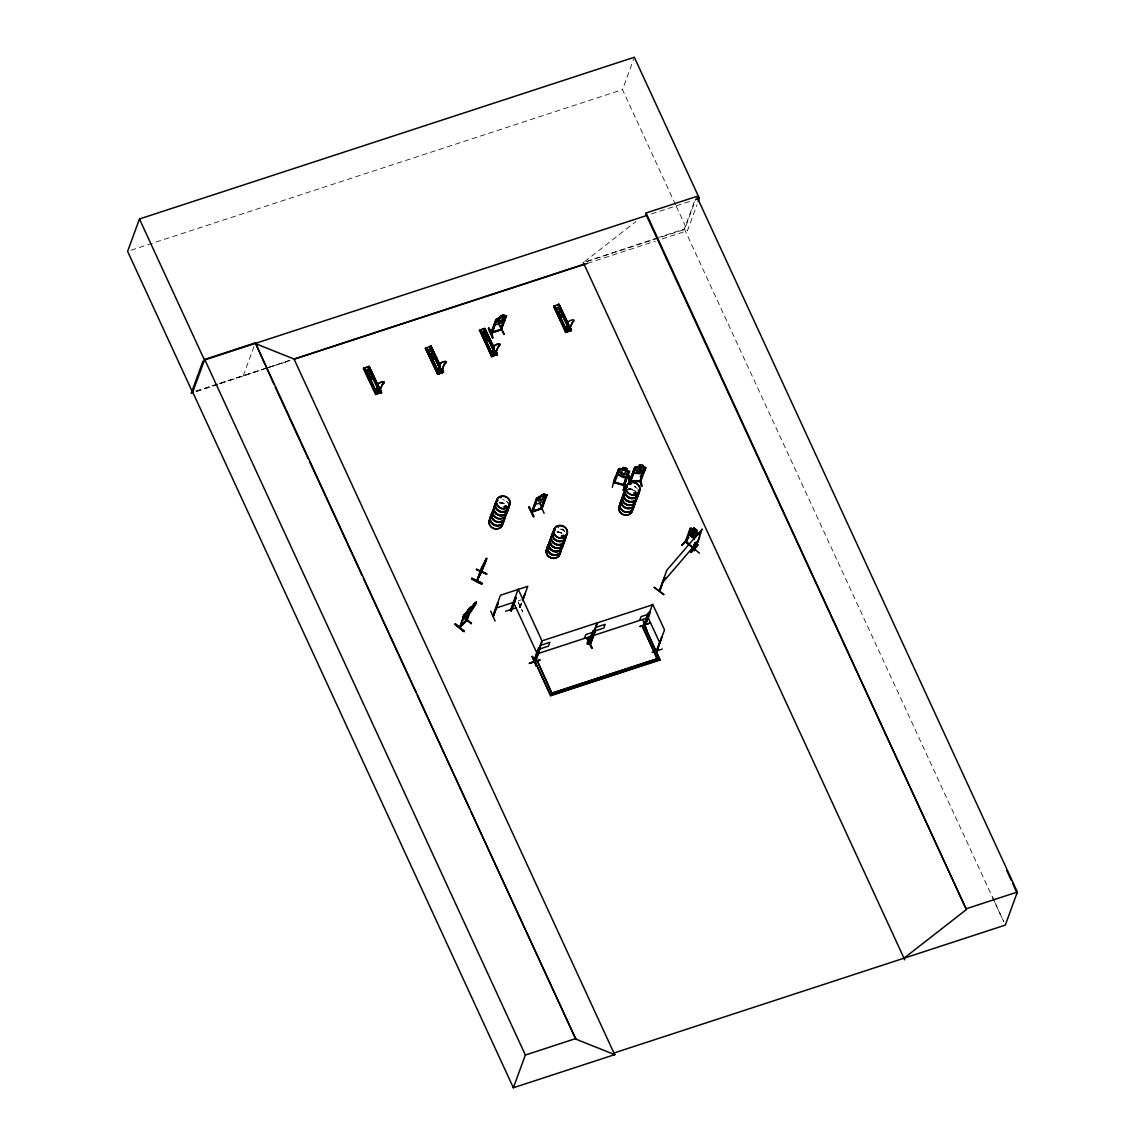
<?xml version="1.0" encoding="UTF-8"?>
<svg xmlns="http://www.w3.org/2000/svg" width="1145" height="1145" viewBox="0 0 1145 1145"><rect width="100%" height="100%" fill="white"/><g stroke="black" fill="none" stroke-linecap="round" stroke-linejoin="round"><path stroke-width="0.75" stroke-dasharray="5 3.75" d="M243.27 375.846L255.12 343.471M675.536 204.726L622.479 89.625L633.729 58.867M518.07 602.442L522.836 611.988L518.341 602.342M521.032 603.673L519.658 607.279L520.388 607.422M521.49 603.515L519.859 607.666L520.345 606.635M521.648 603.859L519.873 607.609M694.357 201.62L684.381 228.914L659.119 237.33M994.089 900.771L684.638 229.487L696.131 198.085M662.068 238.976L687.487 230.675L696.976 204.769M584.723 261.518L636.033 221.5M196.353 391.59L267.086 368.003M268.774 367.445L288.984 360.704M657.43 237.888L585.009 262.033L684.638 229.487M130.988 250.254L622.479 89.625M651.448 213.943L692.739 200.447M196.096 391.032L218.051 383.861M219.74 383.303L267.014 367.86M268.703 367.302L292.347 359.573M195.995 391.304L217.951 384.133M219.64 383.575L263.622 369.205M265.311 368.647L289.055 360.89M587.457 263.364L655.283 241.194M518.227 600.824L521.447 599.765M629.478 488.972L627.689 489.33A7.156 6.369 20.1 0 1 636.047 491.806M507.621 501.839L508.566 503.342M676.28 206.358L687.487 230.675M994.833 902.389L1003.807 921.854L991.427 894.817M499.735 502.626A7.156 6.369 20.1 0 1 503.371 503.256M499.821 502.512A7.056 6.283 20.1 0 1 505.002 504.043M502.741 499.635A7.056 6.283 20.1 0 1 504.501 500.15M506.09 501.066A7.056 6.283 20.1 0 1 508.337 503.8M499.664 502.812A7.156 6.369 20.1 0 1 503.299 503.442M499.606 503.113A7.042 6.269 20.1 0 1 503.185 503.743M627.818 489.216A7.042 6.269 20.1 0 1 636.033 491.649M634.23 486.525A7.042 6.269 20.1 0 1 637.135 488.672M634.359 486.224A7.156 6.369 20.1 0 1 635.962 487.155M627.632 489.502A7.156 6.369 20.1 0 1 634.659 490.718M629.349 489.473A7.042 6.269 20.1 0 1 634.516 491.005M562.023 528.947A7.042 6.269 20.1 0 1 563.612 529.863M557.042 532.01A7.156 6.369 20.1 0 1 562.295 533.57M557.143 531.91A7.042 6.269 20.1 0 1 563.612 534.686M560.048 529.033A7.042 6.269 20.1 0 1 565.63 533.198M561.923 529.248A7.156 6.369 20.1 0 1 564.857 531.437M556.985 532.196A7.156 6.369 20.1 0 1 562.224 533.756"/><path stroke-width="1.5" d="M510.498 609.927L511.357 610.886L516.051 597.833L510.999 611.001L511.028 609.34M534.357 660.966L537.821 650.703M590.333 643.104C592.981 640.67 580.93 650.875 591.335 635.418M589.775 643.261L590.806 642.917L594.971 631.525M589.947 642.789L591.078 642.417M644.85 625.27L643.519 625.642L644.664 624.798L643.576 625.585L644.778 625.757M378.852 391.433L379.253 392.334L378.623 391.433M378.766 392.306C377.048 391.161 379.639 389.715 378.294 391.046M440.195 370.608C441.698 369.348 440.238 372.239 441.584 371.681M441.641 371.667L440.682 371.724M494.626 353.347L494.511 352.517M494.54 354.148C495.255 355.623 494.54 351.987 494.168 353.175M503.771 314.846L503.185 316.449L504.716 316.535L503.628 319.498L501.481 321.33L498.347 322.36L497.13 321.63L498.218 318.653L499.95 317.451L496.386 319.126L491.119 333.095C499.02 330.561 499.206 331.062 501.281 328.973M545.678 496.057L546.437 495.427L545.521 495.728L540.884 509.081L543.746 500.58M568.636 328.357L567.934 328.701M569.222 329.445C568.507 330.991 569.566 330.261 569.809 329.216M569.366 330.003L568.75 328.93M569.437 329.846L568.75 330.232M652.02 652.378L662.254 649.072M480.528 571.97L484.106 565.072M685.225 541.857L690.292 528.017L693.555 529.734M686.499 541.628C684.839 543.202 687.759 541.628 685.64 541.07M692.968 547.882L695.087 542.773M694.199 548.326L685.411 541.485M696.475 541.771L693.97 548.584L693.455 547.067M659.663 591.192L664.558 577.352L659.534 591.335L660.407 590.033L659.42 590.419M699.752 537.077L694.471 550.473M694.414 550.731L695.258 549.471M476.735 580.816L481.229 572.071M481.888 571.756L481.286 572.786M612.317 487.255L614.937 477.236M614.75 482.889L614.035 481.744M617.842 474.917C614.836 470.738 622.909 479.698 626.129 477.293L627.961 475.948L626.057 477.222M614.593 482.875L619.459 469.564M618.887 468.835L622.68 469.192M622.579 469.106L620.676 469.335L619.588 472.312L620.905 474.087L624.24 475.018L626.501 474.245L627.589 471.268L625.986 470.237L626.601 468.534M623.166 467.518L626.716 468.62L623.166 467.518L622.565 469.221L623.266 467.604M626.129 470.223L626.744 468.52M626.129 477.293L617.871 474.817M623.209 490.303L625.828 480.285L623.367 490.318M628.061 472.341L629.135 472.27L628.061 472.341L623.41 485.423L626.372 476.85M626.014 470.123L628.448 470.867L620.118 468.534M628.462 470.752L629.492 471.783L628.405 470.795M492.193 353.977L493.681 347.765A3.764 1.274 -25.4 0 1 494.511 345.475A3.764 1.274 -25.4 0 1 499.32 343.844A3.764 1.274 -25.4 0 1 498.49 346.133L495.499 352.617M465.972 620.833L466.988 620.547L472.069 606.521M460.233 626.329C458.587 629.707 466.802 617.67 466.902 620.576M566.202 329.774L567.791 323.777A3.764 1.274 -25.4 0 1 568.621 321.487A3.764 1.274 -25.4 0 1 573.43 319.856A3.764 1.274 -25.4 0 1 572.6 322.146L569.609 328.629L566.202 329.774L567.691 323.577M372.626 378.365L372.239 376.877M486.196 340.394L486.224 339.392M501.009 497.388C500.165 498.003 501.839 497.946 500.751 497.03M504.315 506.662L505.102 508.079L506.247 507.235M504.587 506.648L505.145 507.722M506.033 507.078L505.317 507.722L506.033 506.906M561.751 535.846L561.465 536.576M561.866 536.39L562.009 536.848M563.34 536.289L562.639 537.119L561.837 536.203M563.555 536.619L562.968 537.434M630.079 483.662L630.938 483.519L630.051 483.92M630.051 483.791L630.666 484.507L630.68 483.705M634.502 493.652L635.776 493.438M635.904 493.109L635.833 494.11M535.588 661.409L540.24 647.984L539.309 648.299L534.615 661.61L535.774 660.422M535.932 660.765L535.03 661.123M588.315 643.69L589.56 643.247M589.374 643.762L588.602 644.034M644.649 625.327L652.65 604.174L664.515 629.907L656.758 650.718M491.362 333.08L492.436 332.25M501.267 329.774L506.476 315.82L503.356 316.464M501.539 329.273L491.076 332.723L492.107 332.379M546.437 495.427L541.928 508.766L531.724 512.015L536.404 498.705L537.334 498.404L532.683 511.815L532.869 510.842M542.014 508.28L531.867 512.015L537.077 498.032L544.49 493.695L543.832 495.484L545.321 495.456L544.233 498.433L538.937 501.281L537.721 500.551L538.808 497.588L540.554 496.386M698.164 201.534L699.337 198.285L634.33 57.25L139.447 218.981L127.61 251.37L192.618 392.406L204.697 359.43L255.349 342.87L575.778 1039.087L614.693 1054.645L614.006 1052.985L1005.296 925.103L1017.39 892.041L696.732 196.425L646.081 212.984L645.737 213.929L966.394 909.545L903.992 958.208M202.951 361.19L191.201 393.308L192.99 392.706M273.812 384.004L255.349 342.87M368.075 366.887L369.191 366.5L381.514 392.563L368.933 366.3L363.781 368.189L376.39 394.338L375.66 394.567L363.308 368.518L363.838 368.032L376.433 394.309L377.378 394.009M365.098 370.665L370.136 369.105M376.576 393.909L381.543 392.549M378.365 391.805L377.95 393.451L379.925 391.275L378.365 391.805L380.025 391.504L379.496 392.764M380.269 388.999L374.873 391.576L380.269 388.999L381.128 392.606L379.682 389.543M380.884 392.463L381.528 391.647M427.157 350.384L432.195 348.824M427.987 352.145L433.025 350.585M426.384 347.908L427.142 347.651L425.754 348.023L438.449 374.057L437.748 374.286L425.367 348.237L431.007 346.019L430.134 346.606M430.348 357.14L435.386 355.58M437.39 370.994L439.48 370.422M438.635 373.628L438.878 372.955L437.719 374.286L425.439 348.237M440.424 371.524L440.009 373.17L441.984 370.994L440.424 371.524L442.084 371.223L441.569 372.64M441.355 369.477L442.872 372.526L443.587 371.366L442.342 368.719L442.943 372.168L441.698 369.534M495.542 351.672L497.417 354.678L491.548 356.696L479.712 330.161L484.807 328.429L494.382 348.595M484.807 328.429L493.753 347.035M483.047 337.202L488.085 335.642M492.765 337.889C492.379 330.132 483.147 320.156 492.693 337.932L488.843 327.871M485.408 342.198L490.446 340.637M492.092 332.894L496.744 319.469L495.814 319.77L491.133 332.594M491.377 333.123L491.305 332.122L500.637 329.631M494.869 323.505L496.486 319.111L505.489 315.648M496.143 321.087L492.264 332.723M500.68 315.977L500.093 317.58L500.623 315.877L503.9 314.76L503.228 316.55M504.086 334.211L499.22 324.464L504.058 334.197M491.191 353.404L495.828 351.973M500.236 330.118L503.142 321.645M494.926 323.348L495.327 324.751L503.213 322.16L506.476 315.82M491.534 356.696L492.293 355.508L496.758 354.592L496.143 351.129L497.402 353.776L496.615 354.95L495.155 351.887L496.687 354.95M493.71 355.351L495.785 353.404L495.384 355.05L495.899 353.633L493.71 355.351L495.356 354.821M553.665 306.13L566.331 332.25L553.665 306.13L565.616 332.508L566.36 332.236L553.665 306.13L558.832 304.241L568.507 324.378L559.089 304.441L558.402 304.684M554.981 308.606L560.019 307.046M555.812 310.367L560.85 308.821M558.832 304.241L571.355 330.533L569.981 327.413M558.173 315.362L563.211 313.802M471.883 578.254C480.084 585.524 490.146 586.14 471.854 578.311M454.98 624.497C482.446 646.424 436.989 609.441 463.983 631.024M476.42 569.58L486.84 574.017L476.535 569.265M565.215 329.216L567.305 328.644M560.12 318.353L566.031 332.25L571.441 330.49L570.167 326.94L571.011 330.547M568.249 329.746L567.834 331.392L569.366 330.719M471.54 606.879L464.326 614.507L459.76 626.988M481.472 567.863L482.245 567.233L476.678 580.916L481.845 571.656M477.193 579.914L481.888 567.061M467.131 619.975L459.875 627.703L465.013 613.734L460.047 627.317M465.085 613.677L463.453 618.014M482.245 566.947L477.236 580.944M569.852 327.785L570.167 326.94M482.789 567.033L483.877 564.056M485.308 561.308L482.031 568.492L484.936 561.794M480.814 572.958L486.367 559.275M486.153 559.032L485.494 560.778L486.067 559.848M467.661 610.843L470.595 606.85L469.808 610.872L465.271 615.523L468.305 609.226M481.315 572.972L486.768 558.202L485.265 562.624M469.493 611.23L465.929 620.891M470.981 608.238L466.172 621.263L467.074 620.103M486.711 574.203L476.52 569.308M462.637 616.625L471.482 623.481L462.895 616.353M490.718 611.144L495.098 620.991M529.362 506.977L533.871 516.681L528.847 507.206L529.448 506.777M497.731 603.429L493.037 616.468L498.046 602.943M493.023 615.566L493.452 616.339L498.204 603.272M535.574 502.383L536.976 498.046M532.754 511.686L535.559 503.256M539.825 503.414L544.118 513.332M544.548 493.796L543.904 495.284M541.07 509.024L541.986 507.865L541.055 508.609M546.995 494.912L546.065 494.74L547.11 494.855L541.8 508.838L541.728 507.836M505.618 611.258L515.88 607.895M510.484 610.17L518.17 589.217L541.9 640.699L534.228 661.495M510.999 609.999L515.636 596.96L515.694 597.948M522.735 598.992L524.911 594.155L522.778 600.739M522.635 600.395L527.788 586.297L500.465 595.228L492.794 616.067L493.438 615.323M539.71 659.577L539.867 660.393L529.391 663.27L539.681 659.949M532.325 656.386L536.676 666.275L532.153 656.643M533.871 660.651L538.608 647.698L540.383 648.313M534.329 660.608L534.3 660.98M642.474 626.172L657.173 658.761L642.331 626.573L644.478 625.528L660.021 659.978L550.702 695.716L535.001 661.653L542.344 640.756L597.003 622.894L589.332 643.848L594.04 631.84M534.772 661.61L537.148 660.593L551.833 693.183L537.148 660.593M535.545 660.865L539.667 649.544M624.34 485.652L624.683 484.779M629.521 471.668L624.268 485.594M629.75 484.464L629.306 475.705L629.764 484.22M629.235 475.891L629.135 484.45M549.843 693.841L659.162 658.103M550.702 695.716L534.801 661.137M642.245 466.988L644.764 467.131L634.845 467.289L629.607 481.301L634.416 467.933L635.432 468.319L630.594 481.372L630.967 480.442M644.678 467.06L645.852 467.732L644.277 472.012L642.445 473.586L633.843 473.3L633.285 471.568L634.96 467.317M633.643 472.813L630.58 481.315L639.74 481.587L644.349 468.534L645.336 468.205M642.96 465.357L642.245 467.103L643.876 467.69L642.789 470.667L640.499 471.883L637.078 471.783L635.718 470.452L636.806 467.475L638.824 467.003L639.296 465.242L642.975 465.457L639.296 465.242M640.613 475.962L641.629 486.453L640.613 476.191M639.726 481.544L639.869 480.556L640.742 481.515L645.708 467.632M584.379 638.423L585.768 634.645L592.881 632.312L591.507 636.09M587.686 638.337L592.108 648.242L587.084 638.753M588.358 644.062L593.053 630.738L593.969 630.423L593.21 631.067M593.396 631.983L589.518 642.875M590.133 642.674L590.076 643.647L597.647 622.737L652.306 604.875M590.892 643.39L595.701 630.308L594.613 630.28L595.701 630.308M591.822 648.041L587.256 638.609M639.683 620.404L641.071 616.625L648.184 614.292M640.055 626.573L650.389 622.923L640.141 626.286M644.692 625.7L643.662 626.043L647.784 614.278M648.514 613.047L649.272 612.418L648.356 612.718L643.776 626M660.021 659.978L644.32 625.929L649.272 612.418M649.759 613.92L645.379 625.141M645.15 625.385L650.117 611.917M660.164 590.691L660.064 589.747M646.982 630.308L643.003 620.475M663.828 594.527C650.89 584.837 650.432 584.651 663.742 594.598M688.603 537.706L681.876 545.092M686.113 542.501L690.993 529.219L690.206 528.589L690.764 529.477M693.984 528.103L693.398 529.691L691.838 529.233L690.75 532.196L691.723 534.6L694.428 536.704L696.346 536.547L697.434 533.57L696.189 531.924L696.961 530.264L693.984 528.103L696.961 530.264M694.056 528.017L693.469 529.605M691.151 552.591L697.963 544.977L690.807 552.019M694.858 543.045L693.083 547.94M696.246 542.043L693.713 548.527L685.225 541.814M657.273 650.589L661.781 637.235L656.6 650.389L657.316 650.632L657.187 649.659M694.586 549.843L702.314 528.976L666.848 570.181L659.162 591.092L659.878 589.875M699.438 553.149L692.052 547.024M255.12 343.471L294.036 359.029L614.693 1054.645L513.375 1087.75L525.355 1055.032L204.697 359.43M966.394 909.545L646.081 212.984M484.206 565.143L485.323 562.538M471.525 579.012L481.701 583.921M481.945 583.463L471.769 578.526L482.031 583.22M483.748 565.558L484.979 562.825M382.616 384.004L379.625 390.488L376.233 391.633L377.807 385.636A3.764 1.274 -25.4 0 1 378.651 383.346A3.764 1.274 -25.4 0 1 383.461 381.714A3.764 1.274 -25.4 0 1 382.616 384.004L379.725 390.688L376.319 391.833L377.907 385.836A3.764 1.274 -25.4 0 1 378.737 383.546A3.764 1.274 -25.4 0 1 383.546 381.915A3.764 1.274 -25.4 0 1 382.716 384.205M444.675 363.724L441.684 370.207L438.292 371.352L439.866 365.355A3.764 1.274 -25.4 0 1 440.71 363.065A3.764 1.274 -25.4 0 1 445.519 361.434A3.764 1.274 -25.4 0 1 444.675 363.724L441.784 370.407L438.378 371.553L439.966 365.556A3.764 1.274 -25.4 0 1 440.796 363.266A3.764 1.274 -25.4 0 1 445.605 361.634A3.764 1.274 -25.4 0 1 444.775 363.924M493.767 347.965A3.764 1.274 -25.4 0 1 494.611 345.675A3.764 1.274 -25.4 0 1 499.42 344.044A3.764 1.274 -25.4 0 1 498.576 346.334L495.585 352.817L492.092 353.776M566.117 329.574L569.509 328.429L572.6 322.146M482.317 567.076L484.049 563.569M694.185 550.001L694.714 549.328M695.158 549.672L694.271 549.972M486.038 558.989L484.636 561.98M484.621 562.238L486.51 558.832M480.8 572.715L481.501 571.484M471.239 611.387L464.87 617.427L465.986 615.123M629.564 480.886L640.57 481.115M629.736 480.413L630.738 480.327M639.482 481.129L630.924 480.585M494.712 352.674L494.468 354.063L495.298 353.733M568.908 329.932L569.437 329.803M510.541 610.156L511.314 610.671M467.99 614.321L463.596 618.858L470.495 610.8M469.164 613.291L470.595 610.872M379.396 391.704L378.465 391.404M568.034 328.615L568.607 329.588M569.909 329.445L568.364 329.975L569.165 329.588M455.452 623.839L463.854 631.281M459.589 627.46L466.43 620.275M372.683 378.236L371.968 378.952M432.366 357.111L434.499 356.954M486.181 339.535L486.883 338.805M488.342 340.752L488.514 339.492M560.392 314.961L560.134 315.92M562.567 316.177L561.222 316.936M562.367 316.564L562.624 315.591M504.444 506.462L504.229 507.435M561.537 536.06L562.295 535.688M634.173 492.808L635.131 494.325M635.776 493.252L635.561 493.71M471.182 611.416C486.868 586.784 453.864 631.138 470.423 608.253C483.605 592.566 471.196 611.029 467.718 613.834L474.531 603.529M465.113 613.82L466.072 612.489M378.966 391.204L378.036 390.803L378.852 390.388M379.067 391.547L378.766 390.774M440.839 370.307L440.295 370.522M568.707 330.018L568.221 328.372M568.836 328.815L568.45 329.545M664.558 577.352L663.971 578.053L664.873 577.581M378.723 391.833L379.224 392.105M662.111 583.134L697.577 541.928M503.156 322.131L504.959 320.199M543.76 501.066C549.099 496.157 538.035 505.89 535.874 503.571L535.459 502.426M691.423 528.16L698.25 533.312L696.375 531.852M688.732 532.282L689.133 534.572L694.543 538.622L688.989 534.071L696.718 532.31L698.879 534.701M689.118 534.486L694.471 538.823M681.833 545.392L688.775 537.549M690.664 552.248L697.62 544.405M690.764 552.262L697.591 544.648M592.037 648.227L587.256 638.423M440.882 370.136L441.269 371.137M440.625 371.323L440.668 370.436M462.923 616.353L471.182 623.782M465.271 614.092L464.326 614.507M500.079 329.717L501.209 329.402M540.683 508.652L531.566 511.686L541.699 508.366M645.179 624.469L645.236 625.428M656.686 650.303L657.516 650.117L656.886 650.732M634.559 492.736L634.573 493.939M633.285 471.683L633.958 473.243L642.431 473.443L644.277 472.012M495.127 354.435L495.127 353.762M474.445 603.716L476.277 602.256L474.388 604.889L475.647 604.102M473.887 604.574L474.932 603.801M464.784 617.341L468.892 614.264M363.752 368.275L365.026 367.96M367.402 367.116L368.203 366.829M369.191 366.5L378.222 386.48M381.414 392.592L379.882 393.121M480.657 330.061L480.299 330.29M483.276 329.245L484.077 328.958L483.39 329.216M484.378 328.873L485.065 328.629M439.494 373.685L426.856 347.651L439.494 373.685L438.721 373.943L426.484 347.865M442.299 372.626L430.262 346.549L429.59 346.792M558.574 315.319L554.867 305.901M558.059 304.799L557.772 304.799M494.096 348.61L484.65 328.687L479.64 330.318L492.021 356.453L479.712 330.161M481.63 333.381L492.965 356.124M496.343 355.065L484.664 330.547M560.005 318.382L566.56 332.179L567.347 331.893L554.652 305.801M571.097 330.433L559.132 306.216L568.478 326.168M624.311 485.094L613.92 482.188M588.559 643.132L589.403 642.903M364.368 368.175L376.719 394.223L365.155 369.692M364.783 367.931L377.134 393.98L364.768 367.86M480.886 330.089L493.194 356.138M367.874 366.786L380.526 392.907M554.252 306.116L558.674 315.29M442.542 372.64L429.933 346.506L440.023 368.06M443.187 372.325L438.535 374.014M492.593 356.353L486.11 342.541M569.766 331.062L570.439 330.819L557.758 304.727M536.261 666.419L532.368 656.371M432.753 356.667L434.256 356.739M487.212 341.138L488.171 340.809M528.875 507.178L533.355 516.824M558.517 526.557L558.116 527.244L558.059 526.414M634.301 492.651L635.475 492.779M634.86 467.432L638.824 466.888M566.317 331.32L571.412 329.588M539.367 648.442L538.608 647.698M529.391 663.27L539.667 659.849M590.963 643.247L590.162 643.576M646.481 215.561L204.468 360.031L139.447 218.981M696.045 199.373L699.337 198.285M294.036 359.029L584.079 264.223M294.136 359.229L587.457 263.364M496.887 319.798L495.814 319.77M543.775 495.37L546.136 494.683L538.307 497.231M537.492 498.733L536.404 498.705M495.728 608.167L515.021 601.869M540.741 645.293L549.843 642.316L548.469 646.095L539.352 649.072M596.044 627.288L605.161 624.311L603.773 628.075L594.656 631.052M537.606 653.709L592.266 635.847M592.91 635.69L647.569 617.828M535.001 661.653L536.991 661.008M642.331 626.573L644.32 625.929M551.518 693.283L657.473 658.661M550.845 695.301L660.178 659.577M966.738 908.6L1017.39 892.041M525.355 1055.032L576.007 1038.486M487.899 340.952L486.425 340.523M372.025 378.823L370.279 377.549M505.646 507.922L504.873 507.879M634.917 492.622L635.489 493.137M561.637 536.747L562.954 537.32M620.189 468.491L618.772 468.792L613.749 482.66M479.197 330.662L479.64 330.318M494.826 353.318L494.983 353.347M629.807 481.301L640.613 481.501M641.615 486.425L640.542 475.962M561.164 314.689L562.481 315.433M561.594 316.822L560.435 316.335M487.14 338.877L488.557 339.922M371.71 378.881L370.794 378.623M634.874 492.722L635.718 493.08M505.074 506.119L505.875 506.362M562.438 535.889L563.612 536.69M496.429 355.007L495.628 355.293L483.734 328.916M505.417 315.705L506.519 315.92M619.373 469.908L618.472 469.293L613.534 482.546L624.311 485.566L624.54 484.707L623.51 484.407L623.424 485.365M614.951 482.202L623.424 484.578M487.469 338.891L488.3 339.364M433.454 358.585L432.352 357.555M371.595 376.762L372.697 378.079M505.532 506.433L504.587 507.178M486.439 558.674L482.904 565.515M505.56 506.333L505.975 506.72M686.47 541.9L689.218 544.032M501.381 328.93L505.847 316.492L500.494 330.146L500.193 329.445M531.895 511.543L532.983 511.314M455.338 624.082L463.954 631.21M562.138 314.818L562.581 315.734M440.696 371.581L440.338 370.694M486.367 340.666L486.153 339.679M698.192 533.327L698.994 534.744L698.149 533.441M558.688 306.359L568.235 326.239M558.746 308.119L561.766 314.217M563.097 317.308L567.591 326.468M555.726 307.375L559.347 315.047M560.807 318.11L565.888 328.83L560.678 318.167M555.583 307.433L559.318 315.061M495.628 351.558L497.102 354.707M485.108 330.404L493.824 348.796L484.993 330.433M483.992 330.776L493.567 350.656M481.701 331.578L491.849 353.046M480.642 329.989L492.994 356.038M481.744 333.352L484.65 339.478M431.007 346.019L440.582 366.185M440.381 366.157L430.921 346.162L440.023 366.371M438.392 374.057L425.897 347.736L438.106 374.072M369.248 368.275L380.813 392.821L369.119 368.304M368.933 368.361L378.351 388.298M368.132 368.647L377.693 388.527M365.827 369.449L375.975 390.917M583.335 262.591L904.75 959.839M647.898 617.112L659.778 642.86M535.874 503.571L535.531 502.283M513.418 602.155L537.162 653.652M275.301 387.253L308.191 458.601M309.694 461.836L362.006 575.348M363.509 578.583L415.835 692.095M417.324 695.33L469.65 808.842M471.139 812.077L575.778 1039.087M192.718 392.134L513.375 1087.75M1006.827 870.687L1011.207 880.247M1012.667 883.425L1017.046 892.985M613.935 1052.999L614.693 1054.645M434.714 357.083L434.771 357.798M463.768 618.815L463.625 617.999L463.696 618.93M507.55 510.656A7.042 6.269 20.1 0 1 498.089 515.178A7.042 6.269 20.1 0 1 495.041 505.303M506.076 505.89A7.042 6.269 20.1 0 1 507.02 507.378M507.736 510.47A7.156 6.369 20.1 0 1 498.118 515.064A7.156 6.369 20.1 0 1 495.026 505.031M506.462 511.801A7.013 6.24 20.1 0 1 497.932 518.27A7.013 6.24 20.1 0 1 494.053 508.108M508.838 505.432A7.056 6.283 20.1 0 1 499.392 511.629A7.056 6.283 20.1 0 1 497.603 500.608M507.779 510.069A7.056 6.283 20.1 0 1 497.474 514.191A7.056 6.283 20.1 0 1 496.515 503.585M507.793 510.284A7.156 6.369 20.1 0 1 497.345 514.463A7.156 6.369 20.1 0 1 496.386 503.714M509.081 505.031A7.156 6.369 20.1 0 1 499.492 511.314A7.156 6.369 20.1 0 1 497.689 500.15M509.038 504.831A7.042 6.269 20.1 0 1 499.606 511.014A7.042 6.269 20.1 0 1 497.832 500.022M503.786 519.186A7.042 6.269 20.1 0 1 495.227 525.684A7.042 6.269 20.1 0 1 491.319 515.479M502.684 522.192A7.042 6.269 20.1 0 1 494.125 528.689A7.042 6.269 20.1 0 1 490.217 518.485M502.755 522.063A7.07 6.283 20.1 0 1 494.168 528.575A7.07 6.283 20.1 0 1 490.246 518.341M506.276 512.33A7.013 6.24 20.1 0 1 497.746 518.799A7.013 6.24 20.1 0 1 493.853 508.638M505.346 515.221A7.156 6.369 20.1 0 1 496.644 521.819A7.156 6.369 20.1 0 1 492.679 511.457M504 518.585A7.042 6.269 20.1 0 1 495.442 525.083A7.042 6.269 20.1 0 1 491.534 514.892M505.102 515.608A7.056 6.283 20.1 0 1 496.529 522.12A7.056 6.283 20.1 0 1 492.622 511.901M504.043 518.785A7.156 6.369 20.1 0 1 495.341 525.383A7.156 6.369 20.1 0 1 491.377 515.021M505.317 515.021A7.042 6.269 20.1 0 1 496.744 521.505A7.042 6.269 20.1 0 1 492.851 511.314M637.25 495.356A7.042 6.269 20.1 0 1 631.396 502.168A7.042 6.269 20.1 0 1 623.495 496.272M623.467 494.626A7.042 6.269 20.1 0 1 626.043 490.547M637.436 495.141A7.156 6.369 20.1 0 1 627.861 501.424A7.156 6.369 20.1 0 1 626.057 490.26M636.133 498.49A7.07 6.283 20.1 0 1 626.658 504.702A7.07 6.283 20.1 0 1 624.884 493.667M636.234 498.232A7.07 6.283 20.1 0 1 626.759 504.43A7.07 6.283 20.1 0 1 624.984 493.395M638.237 489.917A7.156 6.369 20.1 0 1 635.131 497.932A7.156 6.369 20.1 0 1 625.871 495.184A7.156 6.369 20.1 0 1 627.36 486.682M637.479 494.755A7.042 6.269 20.1 0 1 628.047 500.937A7.042 6.269 20.1 0 1 626.272 489.96M638.567 491.792A7.042 6.269 20.1 0 1 629.135 497.975A7.042 6.269 20.1 0 1 627.36 486.983M637.006 493.309A7.156 6.369 20.1 0 1 633.886 501.324A7.156 6.369 20.1 0 1 624.626 498.576A7.156 6.369 20.1 0 1 626.129 490.074M638.81 491.391A7.156 6.369 20.1 0 1 629.235 497.674A7.156 6.369 20.1 0 1 627.431 486.51M638.781 491.191A7.042 6.269 20.1 0 1 630.222 497.689A7.042 6.269 20.1 0 1 626.315 487.484M633.557 507.206A7.042 6.269 20.1 0 1 624.097 511.729A7.042 6.269 20.1 0 1 621.062 501.839M633.743 507.02A7.156 6.369 20.1 0 1 624.125 511.615A7.156 6.369 20.1 0 1 621.048 501.567M632.541 510.069A7.07 6.283 20.1 0 1 622.207 514.205A7.07 6.283 20.1 0 1 621.248 503.585A7.013 6.24 20.1 0 0 622.265 514.091A7.013 6.24 20.1 0 0 632.512 509.983M636.005 498.676A7.013 6.24 20.1 0 1 626.616 504.845A7.013 6.24 20.1 0 1 624.855 493.896M635.017 501.753A7.156 6.369 20.1 0 1 625.442 508.036A7.042 6.269 20.1 0 1 622.365 498.261M623.639 496.873A7.156 6.369 20.1 0 0 625.442 508.036A7.042 6.269 20.1 0 0 634.86 503.628M633.786 505.145A7.156 6.369 20.1 0 1 624.197 511.429A7.156 6.369 20.1 0 1 622.393 500.265M635.06 501.367A7.042 6.269 20.1 0 1 625.628 507.55A7.042 6.269 20.1 0 1 623.853 496.572M565.043 539.853A7.156 6.369 20.1 0 1 554.595 544.032A7.156 6.369 20.1 0 1 553.622 533.298M563.555 535.016A7.156 6.369 20.1 0 1 564.499 536.518M563.755 541.385A7.07 6.283 20.1 0 1 555.153 547.897A7.07 6.283 20.1 0 1 551.232 537.663A7.07 6.283 20.1 0 0 554.337 547.467A7.07 6.283 20.1 0 0 563.827 542.93M563.798 542.83A7.013 6.24 20.1 0 1 554.38 547.339A7.013 6.24 20.1 0 1 551.36 537.492M566.317 534.6A7.156 6.369 20.1 0 1 556.742 540.884A7.156 6.369 20.1 0 1 554.939 529.72M565.043 537.792A7.042 6.269 20.1 0 1 555.611 543.975A7.042 6.269 20.1 0 1 553.836 532.983M566.16 536.475A7.042 6.269 20.1 0 1 555.883 540.583A7.042 6.269 20.1 0 1 554.924 530.006M565.072 537.993A7.156 6.369 20.1 0 1 555.497 544.276A7.156 6.369 20.1 0 1 553.693 533.112M566.346 534.214A7.042 6.269 20.1 0 1 556.914 540.397A7.042 6.269 20.1 0 1 555.139 529.405M561.093 548.569A7.042 6.269 20.1 0 1 552.534 555.067A7.042 6.269 20.1 0 1 548.627 544.877M561.279 548.355A7.156 6.369 20.1 0 1 552.577 554.967A7.156 6.369 20.1 0 1 548.612 544.605M560.048 551.375A7.013 6.24 20.1 0 1 551.518 557.83A7.013 6.24 20.1 0 1 547.625 547.682M563.583 541.714A7.013 6.24 20.1 0 1 555.053 548.183A7.013 6.24 20.1 0 1 551.16 538.021M562.596 544.791A7.156 6.369 20.1 0 1 553.894 551.389A7.156 6.369 20.1 0 1 549.929 541.027M561.351 549.629A7.042 6.269 20.1 0 1 551.89 554.166A7.042 6.269 20.1 0 1 548.841 544.276M562.41 545.006A7.042 6.269 20.1 0 1 553.836 551.504A7.042 6.269 20.1 0 1 549.943 541.299M561.379 549.858A7.156 6.369 20.1 0 1 551.761 554.452A7.156 6.369 20.1 0 1 548.684 544.419M562.696 546.294A7.156 6.369 20.1 0 1 553.078 550.888A7.156 6.369 20.1 0 1 549.986 540.841M562.653 546.065A7.042 6.269 20.1 0 1 553.192 550.588A7.042 6.269 20.1 0 1 550.158 540.698M470.209 611.702L474.603 605.361L471.583 608.825C474.803 602.027 462.351 621.778 470.867 609.956L470.209 611.702M365.928 372.44L371.023 370.708L365.928 372.44M367.187 375.073L372.282 373.356L367.187 375.073M368.289 377.421L373.384 375.703L368.289 377.421M369.549 380.068L374.644 378.337L369.549 380.068M429.246 354.793L434.341 353.061L429.246 354.793M431.608 359.788L436.703 358.056L431.608 359.788M480.957 332.794L486.067 331.077L480.957 332.794M481.802 334.569L486.897 332.837L481.802 334.569M484.163 339.564L489.258 337.832L484.163 339.564M499.893 318.11L498.805 321.087L501.954 320.056L503.041 317.079L499.893 318.11M501.138 316.063L503.156 315.405L501.138 316.063M557.071 313.014L562.166 311.283L557.071 313.014M559.433 318.009L564.528 316.278L559.433 318.009M467.532 611.344L466.444 614.321L469.722 609.111L467.532 611.344M468.606 609.083L470.008 607.651L468.606 609.083M540.497 497.03L539.409 500.007L542.544 498.977L543.632 496.014L540.497 497.03M541.728 494.998L543.746 494.339L541.728 494.998M622.465 469.836L621.377 472.813L624.712 473.744L625.8 470.767L622.465 469.836M623.739 468.148L625.685 469.278L623.739 468.148M638.638 467.532L637.55 470.509L640.957 470.609L642.059 467.632L638.638 467.532M639.926 465.686L642.116 465.757L639.926 465.686M693.283 530.35L692.195 533.327L694.9 535.416L695.988 532.454L693.283 530.35M694.442 528.861L695.988 530.75L694.442 528.861M472.198 606.95L469.064 611.759L473.83 605.748L472.198 606.95M642.903 473.171L638.18 466.931L642.903 473.2M441.941 372.841L430.205 348.366L441.813 372.869M497.817 505.861A7.042 6.269 20.1 0 0 509.725 505.059A7.042 6.269 20.1 0 0 502.24 495.942A7.042 6.269 20.1 0 0 497.817 505.861M497.731 506.147A7.013 6.24 20.1 0 0 509.597 505.36A7.013 6.24 20.1 0 0 502.125 496.286A7.013 6.24 20.1 0 0 497.731 506.147M627.532 492.236A7.07 6.283 20.1 0 0 639.497 491.448A7.07 6.283 20.1 0 0 631.968 482.288A7.07 6.283 20.1 0 0 627.532 492.236M627.489 492.364A7.07 6.283 20.1 0 0 639.454 491.563A7.07 6.283 20.1 0 0 631.925 482.403A7.07 6.283 20.1 0 0 627.489 492.364M555.096 535.273A7.07 6.283 20.1 0 0 567.061 534.472A7.07 6.283 20.1 0 0 559.533 525.326A7.07 6.283 20.1 0 0 555.096 535.273M555.039 535.545A7.013 6.24 20.1 0 0 566.904 534.744A7.013 6.24 20.1 0 0 559.433 525.669A7.013 6.24 20.1 0 0 555.039 535.545M551.432 558.087A7.07 6.283 20.1 0 0 560.034 551.561A7.042 6.269 20.1 0 1 551.432 558.073A7.07 6.283 20.1 0 1 547.51 547.854A7.042 6.269 20.1 0 0 551.432 558.073"/></g></svg>
